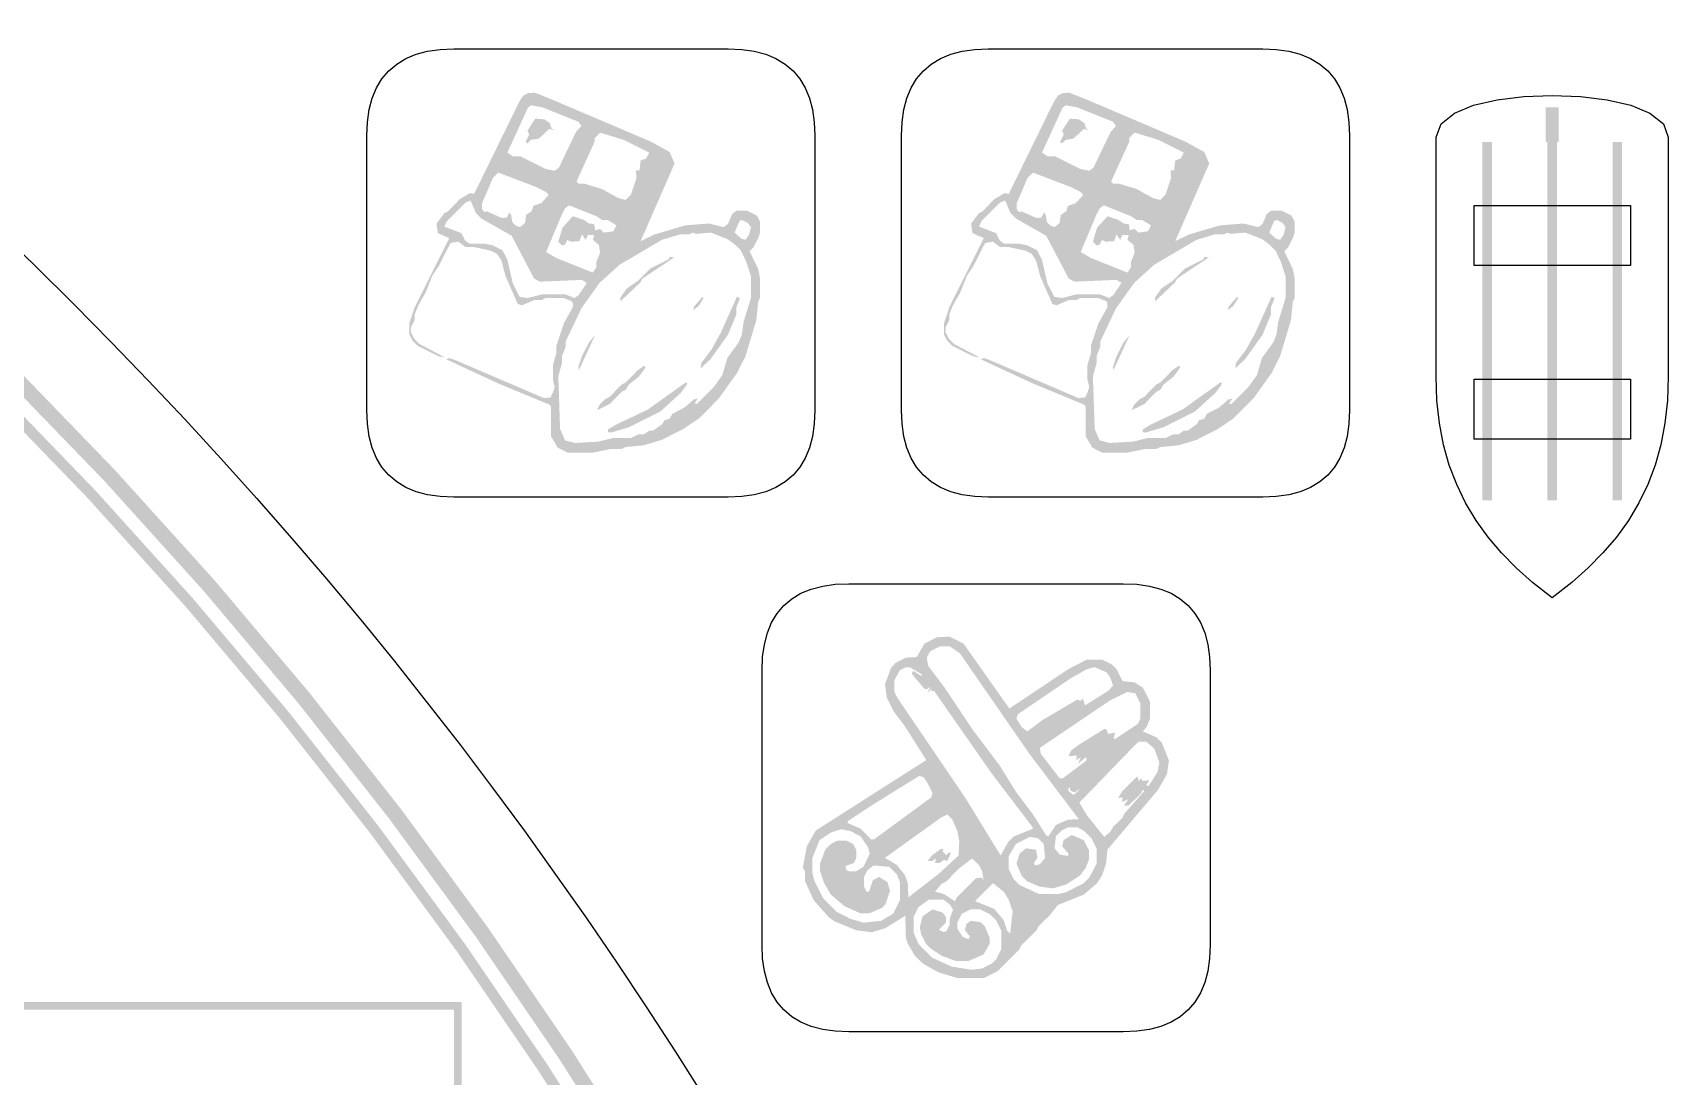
# Model space of a CAD drawing. Header units: millimetres. Extents: x 5 to 414, y 6 to 775.
# Drawn here: x 343.5 to 413.9, y 685 to 729.8 of the extents above; entities that cross this region are included whole.
import ezdxf

# ---------------------------------------------------------------- set-up
doc = ezdxf.new("R2010")
doc.units = ezdxf.units.MM
doc.layers.add('CUT', color=1, linetype='Continuous')
doc.layers.add('RASTER', color=7, linetype='Continuous')

msp = doc.modelspace()

# ---------------------------------------------------------------- hatches: boundary and pattern name
at = {"layer": 'RASTER'}
for points in [[(230.286, 769.398), (236.587, 768.604), (242.856, 767.598), (249.088, 766.38), (255.275, 764.952), (261.411, 763.315), (267.487, 761.472), (273.498, 759.424), (279.436, 757.174), (285.294, 754.724), (291.066, 752.077), (296.745, 749.236), (302.325, 746.205), (307.799, 742.987), (313.16, 739.585), (318.404, 736.004), (323.523, 732.247), (328.513, 728.319), (333.366, 724.225), (338.078, 719.968), (342.644, 715.555), (347.057, 710.989), (351.314, 706.277), (355.408, 701.424), (359.336, 696.434), (363.093, 691.315), (366.674, 686.071), (370.076, 680.71), (373.294, 675.236), (376.325, 669.656), (379.166, 663.977), (381.813, 658.205), (384.263, 652.347), (386.513, 646.409), (388.561, 640.398), (390.404, 634.322), (392.041, 628.186), (393.469, 621.999), (394.687, 615.767), (395.693, 609.497), (396.487, 603.197), (395.837, 603.127), (395.046, 609.405), (394.043, 615.653), (392.83, 621.863), (391.407, 628.029), (389.776, 634.143), (387.939, 640.198), (385.898, 646.187), (383.655, 652.105), (381.214, 657.942), (378.576, 663.694), (375.746, 669.354), (372.725, 674.914), (369.518, 680.369), (366.128, 685.712), (362.559, 690.937), (358.815, 696.039), (354.901, 701.011), (350.821, 705.847), (346.58, 710.543), (342.182, 715.093), (337.632, 719.491), (332.936, 723.732), (328.1, 727.812), (323.128, 731.726), (318.026, 735.47), (312.801, 739.039), (307.458, 742.429), (302.003, 745.636), (296.443, 748.657), (290.783, 751.487), (285.031, 754.125), (279.194, 756.566), (273.277, 758.809), (267.287, 760.85), (261.232, 762.687), (255.118, 764.317), (248.952, 765.741), (242.742, 766.954), (236.494, 767.957), (230.216, 768.748)], [(230.155, 768.19), (236.414, 767.402), (242.644, 766.402), (248.835, 765.192), (254.982, 763.774), (261.078, 762.148), (267.115, 760.316), (273.087, 758.281), (278.986, 756.046), (284.807, 753.612), (290.541, 750.982), (296.183, 748.16), (301.727, 745.148), (307.166, 741.951), (312.493, 738.571), (317.702, 735.013), (322.789, 731.28), (327.746, 727.378), (332.568, 723.31), (337.249, 719.081), (341.785, 714.696), (346.17, 710.16), (350.399, 705.479), (354.467, 700.657), (358.369, 695.7), (362.102, 690.613), (365.66, 685.404), (369.04, 680.076), (372.237, 674.638), (375.249, 669.094), (378.071, 663.452), (380.701, 657.717), (383.135, 651.897), (385.37, 645.998), (387.405, 640.026), (389.237, 633.989), (390.863, 627.893), (392.282, 621.746), (393.492, 615.554), (394.491, 609.325), (395.28, 603.066), (394.815, 603.016), (394.029, 609.259), (393.032, 615.473), (391.825, 621.649), (390.41, 627.781), (388.787, 633.861), (386.961, 639.883), (384.931, 645.84), (382.701, 651.724), (380.273, 657.53), (377.65, 663.25), (374.835, 668.878), (371.831, 674.408), (368.641, 679.833), (365.27, 685.147), (361.721, 690.343), (357.998, 695.417), (354.105, 700.362), (350.047, 705.172), (345.829, 709.842), (341.455, 714.366), (336.931, 718.74), (332.261, 722.958), (327.451, 727.016), (322.506, 730.909), (317.432, 734.632), (312.236, 738.181), (306.922, 741.552), (301.497, 744.742), (295.968, 747.746), (290.339, 750.561), (284.619, 753.184), (278.813, 755.612), (272.929, 757.842), (266.972, 759.872), (260.95, 761.698), (254.87, 763.32), (248.738, 764.736), (242.562, 765.943), (236.348, 766.94), (230.105, 767.726)], [(409.137, 726.626), (409.137, 725.132), (408.577, 725.132), (408.577, 726.626)], [(406.26, 725.132), (406.26, 709.721), (405.849, 709.721), (405.849, 725.132)], [(409.062, 725.132), (409.062, 709.721), (408.651, 709.721), (408.651, 725.132)], [(411.864, 725.132), (411.864, 709.721), (411.453, 709.721), (411.453, 725.132)], [(338.262, 688.149), (361.938, 688.149), (361.938, 687.823), (338.262, 687.823)], [(361.612, 687.823), (361.938, 687.823), (361.938, 664.799), (361.612, 664.799)]]:
    msp.add_hatch(color=7, dxfattribs=at).paths.add_polyline_path(points)
h = msp.add_hatch(color=7, dxfattribs=at)
h.paths.add_polyline_path([(364.791, 727.235), (365.081, 727.258), (365.863, 726.945), (370.085, 725.147), (370.89, 724.701), (371.101, 724.209), (369.639, 720.87), (370.241, 721.159), (371.57, 721.55), (372.587, 721.628), (373.212, 721.472), (373.392, 721.605), (373.58, 722.043), (373.76, 722.176), (374.229, 722.176), (374.643, 721.965), (374.776, 721.707), (374.776, 721.237), (374.698, 721.003), (374.487, 720.588), (374.331, 720.432), (374.698, 719.674), (374.776, 719.283), (374.776, 718.423), (374.698, 718.266), (374.62, 717.484), (374.151, 715.92), (373.783, 715.193), (373.001, 714.099), (372.141, 713.239), (371.437, 712.769), (370.554, 712.324), (369.772, 712.089), (368.99, 712.011), (368.834, 711.933), (368.365, 711.933), (367.583, 711.776), (366.488, 711.776), (366.074, 711.988), (365.784, 712.48), (365.784, 713.731), (365.73, 713.833), (363.517, 714.748), (361.273, 715.788), (361.406, 715.842), (361.64, 715.764), (365.472, 714.122), (365.761, 714.146), (365.863, 714.357), (365.941, 714.591), (365.863, 714.904), (365.863, 715.53), (366.019, 716.077), (366.019, 716.39), (366.332, 717.328), (366.723, 718.032), (366.723, 718.188), (366.668, 718.29), (366.332, 718.423), (365.55, 718.423), (365.393, 718.344), (365.081, 718.344), (364.533, 718.11), (364.353, 718.165), (363.83, 719.361), (363.65, 720.041), (363.462, 720.323), (363.204, 720.455), (362.5, 720.612), (362.109, 720.612), (361.797, 720.846), (361.46, 720.792), (360.96, 719.806), (360.679, 719.384), (360.389, 718.657), (360.076, 718.11), (359.92, 717.719), (359.92, 717.484), (359.764, 717.171), (359.764, 716.937), (359.897, 716.679), (360.131, 716.444), (361.226, 715.866), (360.937, 715.92), (360.053, 716.366), (359.818, 716.601), (359.686, 716.859), (359.686, 717.328), (359.92, 718.032), (361.406, 721.003), (360.913, 721.214), (360.858, 721.628), (361.195, 722.074), (361.351, 722.152), (361.851, 722.668), (362.289, 722.934), (362.477, 722.903), (364.432, 726.891), (364.588, 727.125)])
h.paths.add_polyline_path([(364.924, 726.711), (364.791, 726.609), (363.908, 724.678), (364.142, 724.521), (364.455, 724.521), (365.55, 723.974), (365.941, 723.896), (366.121, 724.029), (366.856, 725.561), (367.09, 725.827), (366.957, 726.007), (365.393, 726.632)], flags=0)
h.paths.add_polyline_path([(365.104, 726.14), (365.495, 726.109), (365.73, 725.952), (365.808, 725.718), (365.917, 725.639), (365.706, 725.694), (365.26, 725.28), (364.924, 725.225), (364.768, 725.069), (364.69, 725.147), (364.846, 725.46), (364.768, 725.616)], flags=0)
h.paths.add_polyline_path([(367.895, 725.538), (367.661, 725.303), (367.661, 725.147), (366.879, 723.427), (366.957, 723.349), (367.192, 723.349), (367.974, 723.114), (368.677, 722.723), (368.99, 722.645), (369.225, 722.879), (369.459, 723.583), (369.436, 723.919), (369.592, 723.919), (369.639, 724.342), (369.874, 724.42), (370.007, 724.678), (368.912, 725.225)], flags=0)
h.paths.add_polyline_path([(363.517, 723.818), (363.282, 723.583), (362.813, 722.488), (362.813, 722.254), (362.915, 722.121), (363.024, 722.152), (363.673, 721.863), (363.884, 721.886), (363.986, 722.097), (364.064, 722.019), (364.119, 721.683), (364.275, 721.527), (364.455, 721.472), (364.666, 721.652), (364.713, 721.996), (364.948, 722.152), (365.026, 722.387), (365.37, 722.512), (365.683, 722.856), (365.573, 722.981), (365.159, 723.192)], flags=0)
h.paths.add_polyline_path([(362.321, 722.621), (362.086, 722.512), (361.304, 721.73), (361.195, 721.495), (361.93, 721.214), (362.086, 720.901), (362.266, 720.768), (362.891, 720.768), (363.282, 720.69), (363.697, 720.479), (363.908, 720.065), (364.142, 719.048), (364.432, 718.477), (364.768, 718.423), (365.393, 718.579), (366.41, 718.579), (366.801, 718.423), (366.981, 718.555), (367.325, 719.072), (367.114, 719.204), (365.315, 719.126), (365.057, 719.259), (364.088, 721.104), (362.79, 721.839), (362.555, 722.074)], flags=0)
h.paths.add_polyline_path([(366.566, 722.41), (366.386, 722.277), (366.253, 722.019), (365.573, 720.401), (366.019, 720.143), (367.583, 719.517), (367.739, 719.752), (367.739, 719.986), (367.895, 720.377), (367.841, 720.714), (367.583, 720.925), (367.637, 721.136), (367.372, 721.136), (367.27, 720.925), (367.114, 721.159), (367.012, 720.87), (366.644, 720.846), (366.488, 720.925), (366.386, 720.714), (366.253, 720.69), (366.097, 720.846), (366.277, 721.448), (366.723, 721.941), (367.192, 721.785), (367.426, 721.628), (367.637, 721.605), (367.684, 721.339), (367.895, 721.394), (368.052, 721.237), (368.466, 721.292), (368.599, 721.55), (368.208, 721.785), (367.974, 721.785), (367.739, 721.941)], flags=0)
h.paths.add_polyline_path([(373.994, 721.785), (373.893, 721.73), (373.682, 721.237), (373.971, 720.979), (374.151, 720.925), (374.307, 721.159), (374.385, 721.472), (374.252, 721.652)], flags=0)
h.paths.add_polyline_path([(371.883, 721.237), (371.727, 721.159), (371.336, 721.159), (370.554, 720.925), (368.732, 719.853), (367.872, 719.072), (367.09, 717.977), (366.41, 716.546), (366.41, 716.311), (366.253, 715.92), (366.253, 715.608), (366.097, 715.06), (366.175, 712.793), (366.386, 712.3), (366.824, 712.191), (367.817, 712.246), (368.443, 712.402), (369.225, 712.402), (369.537, 712.558), (369.772, 712.558), (370.007, 712.715), (370.163, 712.715), (370.577, 713.004), (370.656, 713.16), (370.89, 713.239), (371, 713.442), (371.516, 713.708), (371.938, 714.067), (372.094, 714.099), (371.961, 713.888), (372.063, 713.864), (372.767, 714.568), (373.158, 715.115), (373.369, 715.842), (373.861, 716.523), (373.994, 716.859), (374.072, 717.406), (374.385, 718.423), (374.385, 719.361), (374.174, 720.01), (373.94, 720.479), (373.705, 720.714), (373.392, 720.948), (372.665, 721.237), (372.016, 721.183)], flags=0)
h.paths.add_polyline_path([(370.89, 720.197), (371.078, 720.166), (369.717, 719.259), (369.639, 719.103), (368.779, 718.29), (368.756, 718.423), (369.045, 718.837), (369.514, 719.15), (370.061, 719.697), (370.843, 720.088)], flags=0)
h.paths.add_polyline_path([(372.298, 718.477), (372.352, 718.423), (372.141, 718.086), (371.907, 717.899), (371.938, 718.055)], flags=0)
h.paths.add_polyline_path([(373.783, 718.477), (373.916, 718.423), (373.76, 718.032), (373.76, 717.719), (373.392, 716.835), (372.642, 715.788), (372.219, 715.397), (372.251, 715.631), (372.689, 716.21), (373.079, 716.913)], flags=0)
h.paths.add_polyline_path([(367.684, 716.835), (366.981, 715.318), (366.957, 715.451), (367.114, 715.92), (367.403, 716.491)], flags=0)
h.paths.add_polyline_path([(369.795, 715.506), (369.85, 715.451), (369.795, 715.35), (369.561, 715.037), (369.123, 714.693), (369.014, 714.49), (368.81, 714.38), (368.31, 713.864), (367.763, 713.598), (367.872, 713.833), (368.107, 714.067), (368.31, 714.177), (368.81, 714.693), (369.014, 714.802), (369.514, 715.318)], flags=0)
h.paths.add_polyline_path([(371.594, 714.802), (371.649, 714.748), (371.594, 714.646), (371.359, 714.333), (370.499, 713.551), (369.147, 712.871), (368.365, 712.636), (368.232, 712.66), (368.232, 712.769), (368.576, 712.973), (369.952, 713.629)], flags=0)
h = msp.add_hatch(color=7, dxfattribs=at)
h.paths.add_polyline_path([(387.791, 727.235), (388.081, 727.258), (388.863, 726.945), (393.085, 725.147), (393.89, 724.701), (394.101, 724.209), (392.639, 720.87), (393.241, 721.159), (394.57, 721.55), (395.587, 721.628), (396.212, 721.472), (396.392, 721.605), (396.58, 722.043), (396.76, 722.176), (397.229, 722.176), (397.643, 721.965), (397.776, 721.707), (397.776, 721.237), (397.698, 721.003), (397.487, 720.588), (397.331, 720.432), (397.698, 719.674), (397.776, 719.283), (397.776, 718.423), (397.698, 718.266), (397.62, 717.484), (397.151, 715.92), (396.783, 715.193), (396.001, 714.099), (395.141, 713.239), (394.437, 712.769), (393.554, 712.324), (392.772, 712.089), (391.99, 712.011), (391.834, 711.933), (391.365, 711.933), (390.583, 711.776), (389.488, 711.776), (389.074, 711.988), (388.784, 712.48), (388.784, 713.731), (388.73, 713.833), (386.517, 714.748), (384.273, 715.788), (384.406, 715.842), (384.64, 715.764), (388.472, 714.122), (388.761, 714.146), (388.863, 714.357), (388.941, 714.591), (388.863, 714.904), (388.863, 715.53), (389.019, 716.077), (389.019, 716.39), (389.332, 717.328), (389.723, 718.032), (389.723, 718.188), (389.668, 718.29), (389.332, 718.423), (388.55, 718.423), (388.393, 718.344), (388.081, 718.344), (387.533, 718.11), (387.353, 718.165), (386.83, 719.361), (386.65, 720.041), (386.462, 720.323), (386.204, 720.455), (385.5, 720.612), (385.109, 720.612), (384.797, 720.846), (384.46, 720.792), (383.96, 719.806), (383.679, 719.384), (383.389, 718.657), (383.076, 718.11), (382.92, 717.719), (382.92, 717.484), (382.764, 717.171), (382.764, 716.937), (382.897, 716.679), (383.131, 716.444), (384.226, 715.866), (383.937, 715.92), (383.053, 716.366), (382.818, 716.601), (382.686, 716.859), (382.686, 717.328), (382.92, 718.032), (384.406, 721.003), (383.913, 721.214), (383.858, 721.628), (384.195, 722.074), (384.351, 722.152), (384.851, 722.668), (385.289, 722.934), (385.477, 722.903), (387.432, 726.891), (387.588, 727.125)])
h.paths.add_polyline_path([(387.924, 726.711), (387.791, 726.609), (386.908, 724.678), (387.142, 724.521), (387.455, 724.521), (388.55, 723.974), (388.941, 723.896), (389.121, 724.029), (389.856, 725.561), (390.09, 725.827), (389.957, 726.007), (388.393, 726.632)], flags=0)
h.paths.add_polyline_path([(388.104, 726.14), (388.495, 726.109), (388.73, 725.952), (388.808, 725.718), (388.917, 725.639), (388.706, 725.694), (388.26, 725.28), (387.924, 725.225), (387.768, 725.069), (387.69, 725.147), (387.846, 725.46), (387.768, 725.616)], flags=0)
h.paths.add_polyline_path([(390.895, 725.538), (390.661, 725.303), (390.661, 725.147), (389.879, 723.427), (389.957, 723.349), (390.192, 723.349), (390.974, 723.114), (391.677, 722.723), (391.99, 722.645), (392.225, 722.879), (392.459, 723.583), (392.436, 723.919), (392.592, 723.919), (392.639, 724.342), (392.874, 724.42), (393.007, 724.678), (391.912, 725.225)], flags=0)
h.paths.add_polyline_path([(386.517, 723.818), (386.282, 723.583), (385.813, 722.488), (385.813, 722.254), (385.915, 722.121), (386.024, 722.152), (386.673, 721.863), (386.884, 721.886), (386.986, 722.097), (387.064, 722.019), (387.119, 721.683), (387.275, 721.527), (387.455, 721.472), (387.666, 721.652), (387.713, 721.996), (387.948, 722.152), (388.026, 722.387), (388.37, 722.512), (388.683, 722.856), (388.573, 722.981), (388.159, 723.192)], flags=0)
h.paths.add_polyline_path([(385.321, 722.621), (385.086, 722.512), (384.304, 721.73), (384.195, 721.495), (384.93, 721.214), (385.086, 720.901), (385.266, 720.768), (385.891, 720.768), (386.282, 720.69), (386.697, 720.479), (386.908, 720.065), (387.142, 719.048), (387.432, 718.477), (387.768, 718.423), (388.393, 718.579), (389.41, 718.579), (389.801, 718.423), (389.981, 718.555), (390.325, 719.072), (390.114, 719.204), (388.315, 719.126), (388.057, 719.259), (387.088, 721.104), (385.79, 721.839), (385.555, 722.074)], flags=0)
h.paths.add_polyline_path([(389.566, 722.41), (389.386, 722.277), (389.253, 722.019), (388.573, 720.401), (389.019, 720.143), (390.583, 719.517), (390.739, 719.752), (390.739, 719.986), (390.895, 720.377), (390.841, 720.714), (390.583, 720.925), (390.637, 721.136), (390.372, 721.136), (390.27, 720.925), (390.114, 721.159), (390.012, 720.87), (389.644, 720.846), (389.488, 720.925), (389.386, 720.714), (389.253, 720.69), (389.097, 720.846), (389.277, 721.448), (389.723, 721.941), (390.192, 721.785), (390.426, 721.628), (390.637, 721.605), (390.684, 721.339), (390.895, 721.394), (391.052, 721.237), (391.466, 721.292), (391.599, 721.55), (391.208, 721.785), (390.974, 721.785), (390.739, 721.941)], flags=0)
h.paths.add_polyline_path([(396.994, 721.785), (396.893, 721.73), (396.682, 721.237), (396.971, 720.979), (397.151, 720.925), (397.307, 721.159), (397.385, 721.472), (397.252, 721.652)], flags=0)
h.paths.add_polyline_path([(394.883, 721.237), (394.727, 721.159), (394.336, 721.159), (393.554, 720.925), (391.732, 719.853), (390.872, 719.072), (390.09, 717.977), (389.41, 716.546), (389.41, 716.311), (389.253, 715.92), (389.253, 715.608), (389.097, 715.06), (389.175, 712.793), (389.386, 712.3), (389.824, 712.191), (390.817, 712.246), (391.443, 712.402), (392.225, 712.402), (392.537, 712.558), (392.772, 712.558), (393.007, 712.715), (393.163, 712.715), (393.577, 713.004), (393.656, 713.16), (393.89, 713.239), (394, 713.442), (394.516, 713.708), (394.938, 714.067), (395.094, 714.099), (394.961, 713.888), (395.063, 713.864), (395.767, 714.568), (396.158, 715.115), (396.369, 715.842), (396.861, 716.523), (396.994, 716.859), (397.072, 717.406), (397.385, 718.423), (397.385, 719.361), (397.174, 720.01), (396.94, 720.479), (396.705, 720.714), (396.392, 720.948), (395.665, 721.237), (395.016, 721.183)], flags=0)
h.paths.add_polyline_path([(393.89, 720.197), (394.078, 720.166), (392.717, 719.259), (392.639, 719.103), (391.779, 718.29), (391.756, 718.423), (392.045, 718.837), (392.514, 719.15), (393.061, 719.697), (393.843, 720.088)], flags=0)
h.paths.add_polyline_path([(395.298, 718.477), (395.352, 718.423), (395.141, 718.086), (394.907, 717.899), (394.938, 718.055)], flags=0)
h.paths.add_polyline_path([(396.783, 718.477), (396.916, 718.423), (396.76, 718.032), (396.76, 717.719), (396.392, 716.835), (395.642, 715.788), (395.219, 715.397), (395.251, 715.631), (395.689, 716.21), (396.079, 716.913)], flags=0)
h.paths.add_polyline_path([(390.684, 716.835), (389.981, 715.318), (389.957, 715.451), (390.114, 715.92), (390.403, 716.491)], flags=0)
h.paths.add_polyline_path([(392.795, 715.506), (392.85, 715.451), (392.795, 715.35), (392.561, 715.037), (392.123, 714.693), (392.014, 714.49), (391.81, 714.38), (391.31, 713.864), (390.763, 713.598), (390.872, 713.833), (391.107, 714.067), (391.31, 714.177), (391.81, 714.693), (392.014, 714.802), (392.514, 715.318)], flags=0)
h.paths.add_polyline_path([(394.594, 714.802), (394.649, 714.748), (394.594, 714.646), (394.359, 714.333), (393.499, 713.551), (392.147, 712.871), (391.365, 712.636), (391.232, 712.66), (391.232, 712.769), (391.576, 712.973), (392.952, 713.629)], flags=0)
h = msp.add_hatch(color=7, dxfattribs=at)
h.paths.add_polyline_path([(382.388, 703.834), (382.937, 703.859), (383.536, 703.555), (385.504, 700.767), (388.08, 702.489), (388.843, 702.874), (389.499, 702.874), (389.933, 702.653), (390.097, 702.489), (390.376, 701.948), (390.893, 701.89), (391.246, 701.669), (391.549, 701.07), (391.549, 700.332), (391.41, 699.979), (391.246, 699.782), (391.82, 699.536), (392.066, 699.29), (392.369, 698.527), (392.287, 697.953), (391.902, 697.273), (389.72, 694.697), (389.663, 694.099), (389.499, 693.606), (389.277, 693.254), (388.703, 692.762), (387.588, 692.319), (387.227, 691.859), (386.767, 691.417), (386.653, 691.203), (386.029, 690.596), (385.915, 690.383), (385.012, 689.481), (384.414, 689.178), (383.265, 689.178), (382.445, 689.424), (381.764, 689.809), (381.436, 690.137), (381.133, 690.654), (381.051, 690.9), (381.026, 691.859), (380.149, 691.31), (379.575, 691.146), (378.918, 691.228), (377.992, 691.613), (377.746, 691.777), (377.089, 692.516), (376.704, 693.36), (376.704, 693.77), (376.622, 693.935), (376.786, 694.837), (377.171, 695.517), (381.928, 698.552), (380.993, 700.028), (380.534, 700.635), (380.231, 701.234), (380.149, 701.808), (380.419, 702.522), (380.616, 702.735), (381.051, 702.956), (381.518, 702.981), (381.846, 703.555)])
h.paths.add_polyline_path([(382.527, 703.448), (382.093, 703.227), (381.953, 702.956), (382.011, 702.604), (382.716, 701.669), (383.897, 699.897), (385.094, 698.306), (385.783, 697.191), (386.489, 696.256), (387.096, 695.304), (387.178, 695.271), (387.506, 695.763), (388.022, 695.985), (388.49, 696.01), (386.357, 698.831), (383.372, 703.145), (382.937, 703.448)], flags=0)
h.paths.add_polyline_path([(381.051, 702.546), (380.78, 702.407), (380.559, 701.972), (380.559, 701.48), (380.698, 701.209), (383.618, 696.912), (385.127, 694.451), (385.455, 695.025), (385.701, 695.271), (386.521, 695.599), (386.489, 695.681), (384.717, 698.011), (382.257, 701.537), (382.142, 701.505), (382.142, 701.62), (381.978, 701.423), (382.093, 701.702), (381.928, 701.587), (381.846, 701.62), (381.354, 702.194), (381.297, 702.3), (381.379, 702.382), (381.732, 702.161), (381.732, 702.243), (381.215, 702.546)], flags=0)
h.paths.add_polyline_path([(389.171, 702.546), (388.843, 702.464), (388.162, 702.079), (385.865, 700.52), (385.808, 700.332), (386.029, 699.979), (386.275, 699.782), (386.932, 700.274), (388.326, 701.095), (388.432, 701.152), (388.572, 701.095), (388.654, 701.209), (388.761, 700.906), (389.769, 701.537), (389.966, 701.751), (389.851, 702.079), (389.687, 702.325)], flags=0)
h.paths.add_polyline_path([(390.565, 701.48), (389.802, 701.095), (386.817, 699.077), (386.85, 698.831), (387.67, 697.765), (387.801, 697.765), (388.785, 698.503), (388.843, 698.609), (388.785, 698.667), (388.457, 698.388), (388.572, 698.667), (388.375, 698.552), (388.408, 698.749), (388.047, 698.716), (388.162, 698.962), (388.49, 699.208), (389.605, 699.897), (389.687, 699.864), (389.745, 699.676), (390.048, 699.733), (389.991, 699.512), (390.048, 699.454), (391.032, 700.11), (391.139, 700.332), (391.139, 700.988), (390.918, 701.423)], flags=0)
h.paths.add_polyline_path([(391.057, 699.348), (388.514, 696.723), (388.818, 696.206), (389.581, 695.247), (389.851, 695.468), (389.966, 695.681), (390.343, 696.042), (390.458, 696.256), (391.303, 697.215), (391.246, 697.273), (391.164, 697.109), (390.622, 696.584), (390.425, 696.584), (390.622, 696.863), (390.343, 696.748), (390.376, 696.945), (390.179, 696.912), (390.343, 697.191), (391, 697.847), (391.082, 697.65), (391.164, 697.765), (391.246, 697.65), (391.524, 697.683), (391.385, 697.461), (391.492, 697.437), (391.877, 698.035), (391.959, 698.445), (391.738, 699.044), (391.385, 699.348)], flags=0)
h.paths.add_polyline_path([(381.625, 697.871), (379.55, 696.584), (378.566, 695.928), (378.533, 695.846), (379.107, 695.599), (379.55, 695.14), (379.681, 695.14), (382.142, 696.945), (382.199, 697.133), (381.978, 697.568), (381.814, 697.814)], flags=0)
h.paths.add_polyline_path([(388.104, 697.379), (388.022, 697.297), (388.08, 697.191), (388.268, 697.051), (388.572, 697.322), (388.293, 697.158), (388.129, 697.24)], flags=0)
h.paths.add_polyline_path([(382.831, 696.206), (382.585, 696.092), (380.149, 694.345), (380.665, 694.041), (380.993, 693.631), (381.133, 693.278), (381.158, 692.647), (382.47, 693.664), (383.323, 694.451), (383.347, 695.083), (383.265, 695.493), (383.044, 696.01)], flags=0)
h.paths.add_polyline_path([(388.022, 695.657), (387.752, 695.517), (387.506, 695.271), (387.448, 694.755), (387.67, 694.484), (388.022, 694.427), (388.047, 694.533), (387.776, 694.837), (387.834, 695.107), (388.186, 695.329), (388.703, 695.107), (388.925, 694.673), (388.925, 694.263), (388.785, 693.91), (388.539, 693.582), (387.94, 693.196), (387.366, 693.032), (386.792, 693.114), (386.275, 693.336), (386.029, 693.582), (385.808, 694.099), (385.947, 694.533), (386.218, 694.755), (386.653, 694.697), (386.71, 694.345), (386.546, 694.099), (386.628, 694.017), (386.817, 694.074), (387.038, 694.345), (386.981, 694.943), (386.735, 695.189), (386.382, 695.247), (385.783, 694.943), (385.48, 694.427), (385.48, 693.852), (385.701, 693.418), (385.947, 693.172), (386.792, 692.786), (387.612, 692.786), (387.94, 692.868), (388.703, 693.254), (388.949, 693.5), (389.253, 694.099), (389.253, 694.755), (389.031, 695.189), (388.703, 695.517), (388.432, 695.657)], flags=0)
h.paths.add_polyline_path([(378.262, 695.575), (377.828, 695.435), (377.336, 695.107), (377.032, 694.345), (377.032, 693.688), (377.114, 693.36), (377.5, 692.598), (378.074, 692.024), (378.672, 691.72), (379.247, 691.556), (379.985, 691.638), (380.501, 691.941), (380.805, 692.54), (380.805, 693.278), (380.665, 693.631), (380.337, 693.959), (379.657, 694.017), (379.386, 693.795), (379.247, 693.524), (379.247, 693.114), (379.353, 692.893), (379.468, 692.893), (379.632, 693.385), (379.903, 693.524), (380.255, 693.303), (380.37, 692.926), (380.173, 692.352), (380.009, 692.188), (379.493, 691.966), (379.082, 691.966), (378.402, 692.27), (377.828, 692.762), (377.524, 693.278), (377.36, 693.77), (377.36, 694.099), (377.582, 694.697), (377.828, 694.943), (378.098, 695.083), (378.508, 695.083), (378.779, 694.943), (378.918, 694.673), (378.918, 694.345), (378.812, 694.123), (378.451, 693.992), (378.484, 693.828), (378.59, 693.77), (378.918, 693.77), (379.222, 693.959), (379.493, 694.509), (379.435, 694.779), (379.107, 695.271), (378.672, 695.493)], flags=0)
h.paths.add_polyline_path([(382.552, 694.73), (382.667, 694.73), (382.634, 694.615), (382.798, 694.451), (382.88, 694.566), (382.995, 694.566), (382.831, 694.205), (382.691, 694.263), (382.503, 694.123), (382.306, 694.123), (382.339, 694.32), (382.175, 694.205), (381.978, 694.205), (382.175, 694.451)], flags=0)
h.paths.add_polyline_path([(383.897, 694.32), (383.323, 693.877), (382.798, 693.336), (382.585, 693.221), (382.306, 692.893), (382.691, 692.786), (383.159, 692.483), (383.241, 692.647), (384.061, 693.467), (384.307, 693.5), (384.389, 693.385), (384.332, 693.77), (384.192, 694.041)], flags=0)
h.paths.add_polyline_path([(384.799, 693.254), (384.028, 692.483), (384.848, 692.155), (385.258, 691.663), (385.398, 691.228), (385.537, 691.089), (385.644, 692.048), (385.48, 692.54), (385.258, 692.893)], flags=0)
h.paths.add_polyline_path([(382.035, 692.54), (381.6, 692.237), (381.379, 691.802), (381.379, 691.146), (381.6, 690.629), (382.175, 690.055), (383.019, 689.67), (383.864, 689.53), (384.332, 689.588), (384.766, 689.809), (384.93, 689.973), (385.152, 690.408), (385.152, 691.228), (384.93, 691.663), (384.684, 691.909), (384.25, 692.13), (383.839, 692.13), (383.454, 691.941), (383.265, 691.556), (383.265, 691.31), (383.487, 690.957), (383.733, 690.842), (383.815, 690.957), (383.593, 691.228), (383.651, 691.499), (383.839, 691.638), (384.274, 691.581), (384.438, 691.417), (384.66, 690.9), (384.66, 690.654), (384.389, 690.186), (383.757, 689.916), (383.183, 689.916), (382.585, 690.137), (382.093, 690.465), (381.928, 690.629), (381.707, 691.064), (381.65, 691.367), (381.764, 691.827), (382.199, 692.13), (382.634, 691.991), (382.773, 691.802), (382.773, 691.556), (382.47, 691.253), (382.691, 691.146), (382.798, 691.203), (382.937, 691.474), (382.937, 691.72), (383.077, 692.106), (382.962, 692.319), (382.691, 692.54)], flags=0)

# ---------------------------------------------------------------- linework, layer by layer
at = {"layer": 'CUT'}
for points in [[(357.863, 725.403), (357.888, 725.988), (357.965, 726.528), (358.094, 727.019), (358.277, 727.462), (358.513, 727.855), (358.802, 728.198), (359.145, 728.487), (359.538, 728.723), (359.981, 728.906), (360.472, 729.035), (361.012, 729.112), (361.597, 729.138), (373.404, 729.138), (373.988, 729.112), (374.528, 729.035), (375.019, 728.906), (375.462, 728.723), (375.856, 728.487), (376.198, 728.198), (376.488, 727.855), (376.724, 727.462), (376.906, 727.019), (377.035, 726.528), (377.112, 725.988), (377.138, 725.403), (377.138, 713.596), (377.112, 713.012), (377.035, 712.472), (376.906, 711.981), (376.724, 711.538), (376.488, 711.144), (376.198, 710.802), (375.856, 710.512), (375.462, 710.276), (375.019, 710.094), (374.528, 709.965), (373.988, 709.888), (373.404, 709.862), (361.597, 709.862), (361.012, 709.888), (360.472, 709.965), (359.981, 710.094), (359.538, 710.276), (359.145, 710.512), (358.802, 710.802), (358.513, 711.144), (358.277, 711.538), (358.094, 711.981), (357.965, 712.472), (357.888, 713.012), (357.863, 713.596)], [(380.863, 725.403), (380.888, 725.988), (380.965, 726.528), (381.094, 727.019), (381.277, 727.462), (381.513, 727.855), (381.802, 728.198), (382.145, 728.487), (382.538, 728.723), (382.981, 728.906), (383.472, 729.035), (384.012, 729.112), (384.597, 729.138), (396.404, 729.138), (396.988, 729.112), (397.528, 729.035), (398.019, 728.906), (398.462, 728.723), (398.856, 728.487), (399.198, 728.198), (399.488, 727.855), (399.724, 727.462), (399.906, 727.019), (400.035, 726.528), (400.112, 725.988), (400.138, 725.403), (400.138, 713.596), (400.112, 713.012), (400.035, 712.472), (399.906, 711.981), (399.724, 711.538), (399.488, 711.144), (399.198, 710.802), (398.856, 710.512), (398.462, 710.276), (398.019, 710.094), (397.528, 709.965), (396.988, 709.888), (396.404, 709.862), (384.597, 709.862), (384.012, 709.888), (383.472, 709.965), (382.981, 710.094), (382.538, 710.276), (382.145, 710.512), (381.802, 710.802), (381.513, 711.144), (381.277, 711.538), (381.094, 711.981), (380.965, 712.472), (380.888, 713.012), (380.863, 713.596)], [(413.851, 725.344), (413.851, 715.042), (413.815, 714.013), (413.708, 713.035), (413.53, 712.109), (413.283, 711.231), (412.967, 710.399), (412.583, 709.609), (412.134, 708.859), (411.619, 708.145), (411.041, 707.465), (410.401, 706.816), (409.7, 706.193), (408.857, 705.53), (408.014, 706.193), (407.313, 706.816), (406.672, 707.465), (406.095, 708.145), (405.58, 708.859), (405.131, 709.609), (404.747, 710.399), (404.431, 711.231), (404.184, 712.109), (404.006, 713.035), (403.898, 714.013), (403.863, 715.042), (403.863, 725.344), (404.076, 725.916), (404.649, 726.373), (405.476, 726.711), (406.494, 726.949), (407.643, 727.09), (408.857, 727.138), (410.071, 727.09), (411.219, 726.949), (412.238, 726.711), (413.064, 726.373), (413.638, 725.916)], [(412.219, 722.403), (412.219, 719.828), (405.494, 719.828), (405.494, 722.403)], [(412.219, 714.931), (412.219, 712.356), (405.494, 712.356), (405.494, 714.931)], [(374.863, 702.403), (374.888, 702.988), (374.965, 703.528), (375.094, 704.019), (375.277, 704.462), (375.513, 704.855), (375.802, 705.198), (376.145, 705.487), (376.538, 705.723), (376.981, 705.906), (377.472, 706.035), (378.012, 706.112), (378.597, 706.138), (390.404, 706.138), (390.988, 706.112), (391.528, 706.035), (392.019, 705.906), (392.462, 705.723), (392.856, 705.487), (393.198, 705.198), (393.488, 704.855), (393.724, 704.462), (393.906, 704.019), (394.035, 703.528), (394.112, 702.988), (394.138, 702.403), (394.138, 690.596), (394.112, 690.012), (394.035, 689.472), (393.906, 688.981), (393.724, 688.538), (393.488, 688.144), (393.198, 687.802), (392.856, 687.512), (392.462, 687.276), (392.019, 687.094), (391.528, 686.965), (390.988, 686.888), (390.404, 686.862), (378.597, 686.862), (378.012, 686.888), (377.472, 686.965), (376.981, 687.094), (376.538, 687.276), (376.145, 687.512), (375.802, 687.802), (375.513, 688.144), (375.277, 688.538), (375.094, 688.981), (374.965, 689.472), (374.888, 690.012), (374.863, 690.596)]]:
    msp.add_lwpolyline(points, close=True, dxfattribs=at)
msp.add_circle((210, 582.911), 191.273, dxfattribs=at)

doc.saveas('drawing.dxf')
